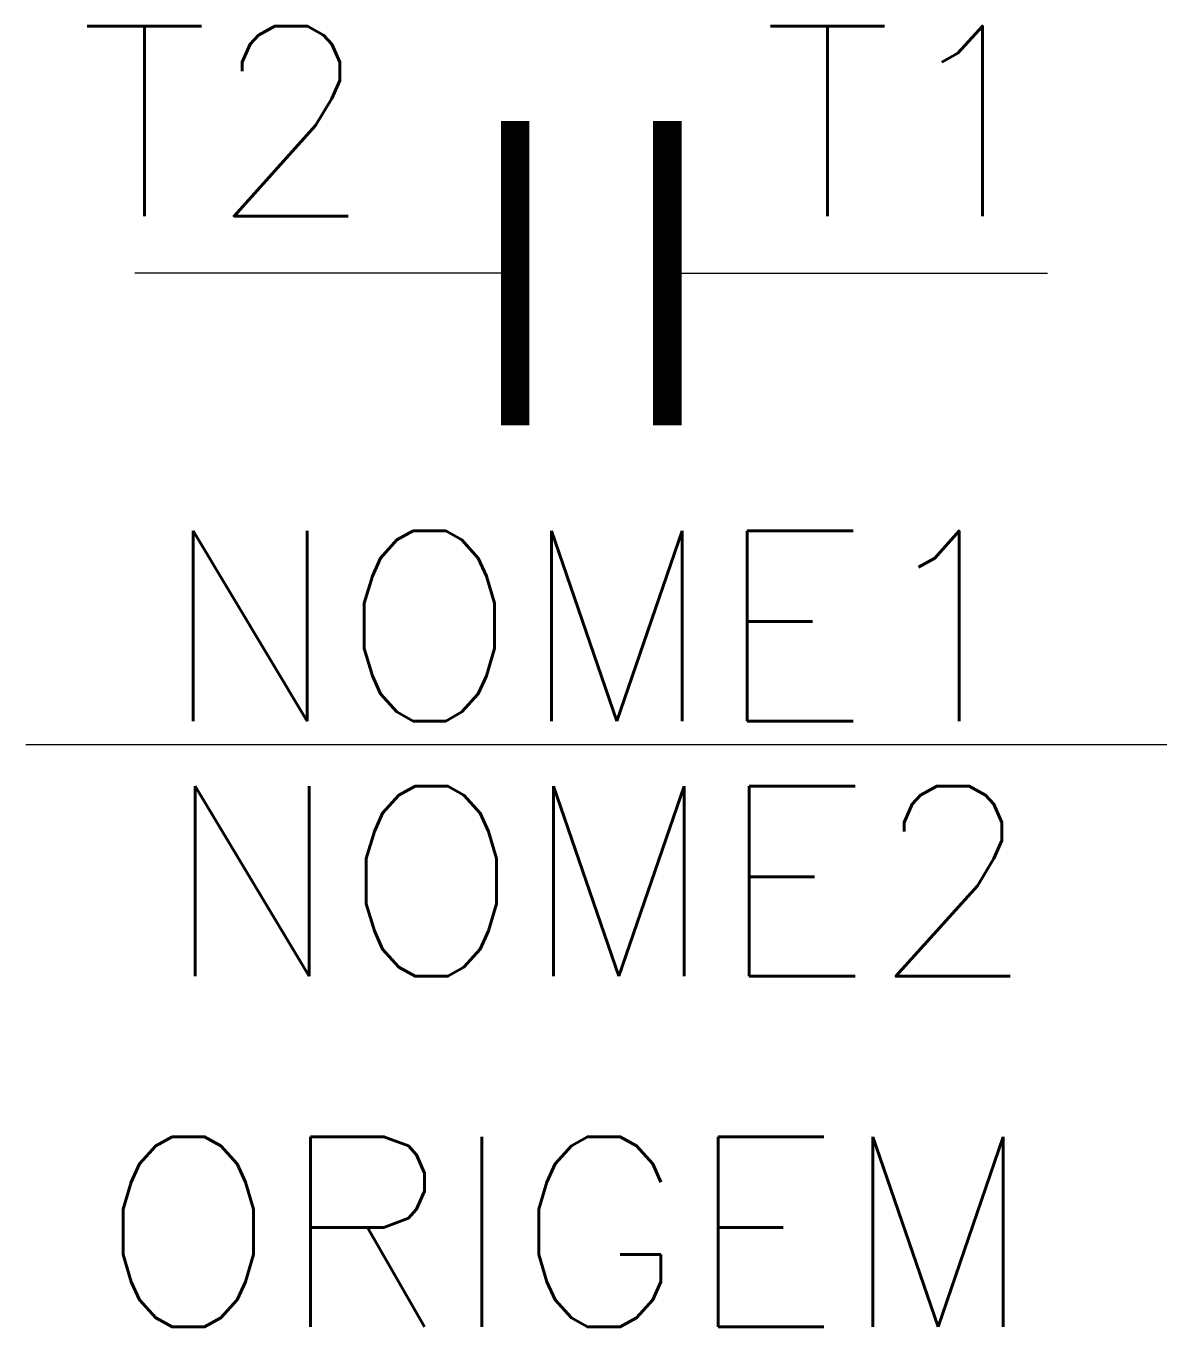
# Model space of a CAD drawing. Extents: x 184 to 196, y 178.9 to 192.6.
import ezdxf
from ezdxf.enums import TextEntityAlignment as Align

# ---------------------------------------------------------------- set-up
doc = ezdxf.new("R2010")
doc.units = 0
doc.header["$MEASUREMENT"] = 0
doc.layers.get('0').update_dxf_attribs({"linetype": 'CONTINUOUS'})
doc.styles.add('ROMANS', font='romans')

msp = doc.modelspace()

# ---------------------------------------------------------------- linework, layer by layer
for p, q in [((189.123, 189.952), (185.123, 189.952)), ((190.723, 189.952), (194.723, 189.952)), ((183.978, 184.993), (195.978, 184.993))]:
    msp.add_line(p, q)
at = {"color": 5, "const_width": 0.3}
for points in [[(189.123, 188.352), (189.123, 191.552)], [(190.723, 188.352), (190.723, 191.552)]]:
    msp.add_lwpolyline(points, dxfattribs=at)

# ---------------------------------------------------------------- texts
at = {"style": 'ROMANS'}
msp.add_attdef('T2', text='', height=2, dxfattribs=at).set_placement((187.623, 189.952), align=Align.BOTTOM_RIGHT)
msp.add_attdef('T1', text='', height=2, dxfattribs=at).set_placement((191.723, 189.952), align=Align.BOTTOM_LEFT)
at = {"color": 7, "lineweight": -3, "style": 'ROMANS'}
for tag, text, p in [('NOME1', '', (189.978, 186.241)), ('NOME2', '', (189.999, 183.556)), ('ORIGEM', 'ORIGEM', (189.671, 179.867))]:
    msp.add_attdef(tag, text=text, height=2, dxfattribs=at).set_placement(p, align=Align.MIDDLE_CENTER)

doc.saveas('drawing.dxf')
